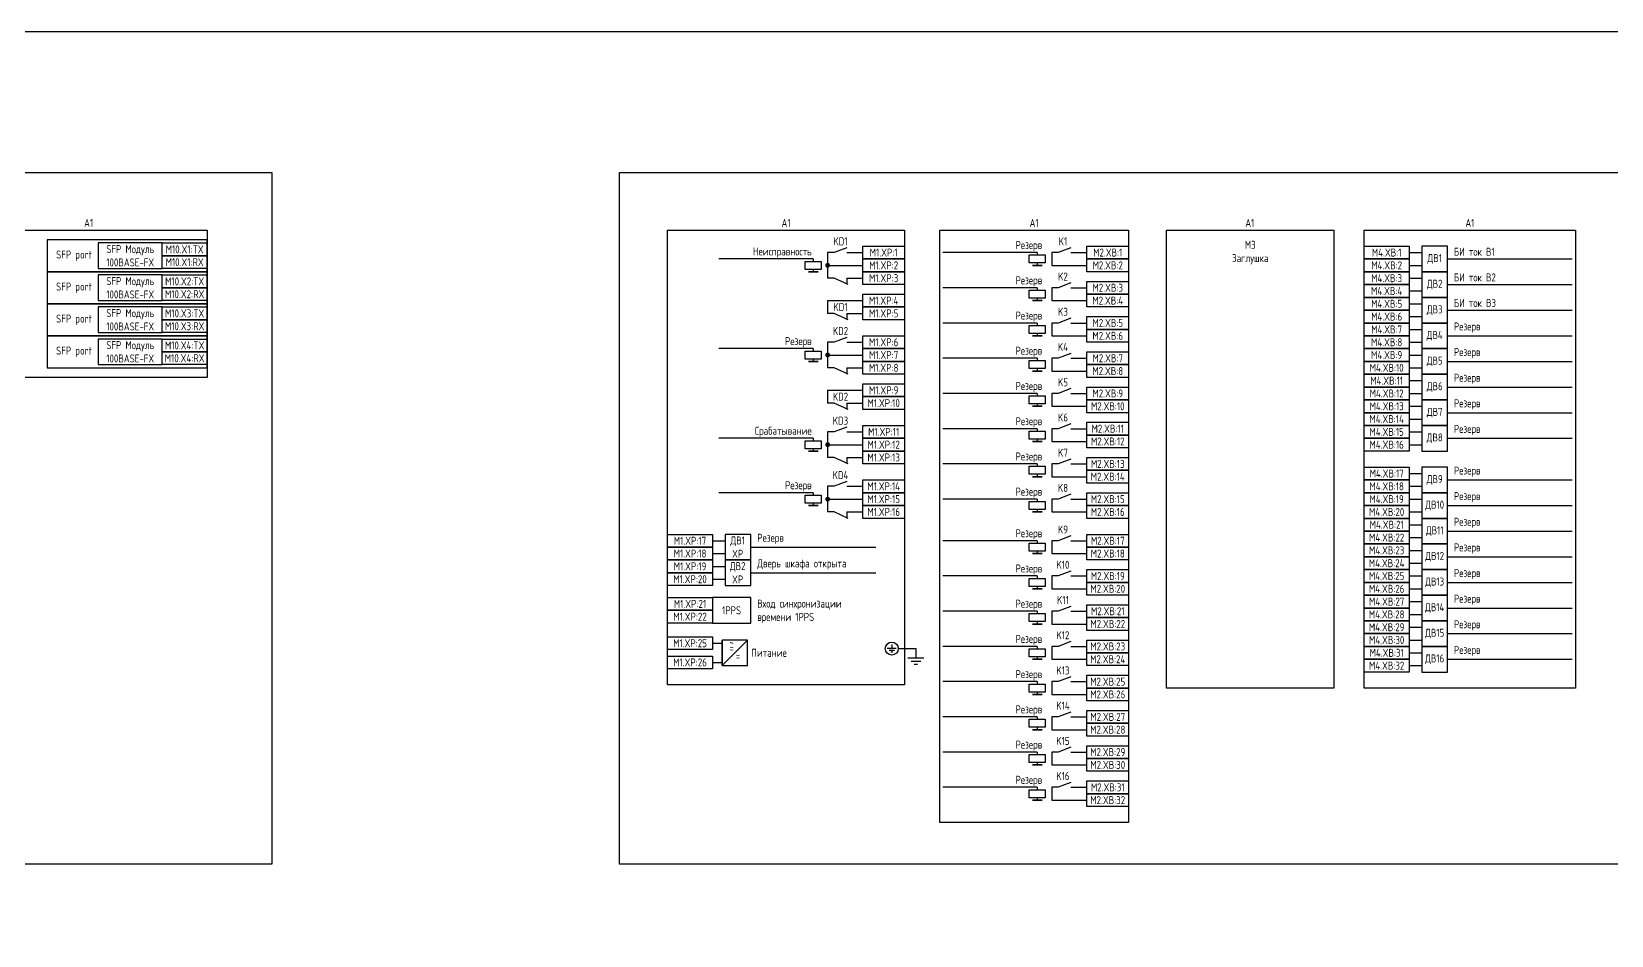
# Model space of a CAD drawing. Header units: millimetres. Extents: x -1117 to 5846, y -90 to 586.
# Drawn here: x 634.3 to 1127.8, y 303.8 to 586 of the extents above; entities that cross this region are included whole.
import ezdxf

# ---------------------------------------------------------------- set-up
doc = ezdxf.new("R2010")
doc.units = ezdxf.units.MM
doc.styles.add('Gost_type_A', font='GOST_A.TTF')

# ---------------------------------------------------------------- blocks, each defined once
blk = doc.blocks.new('POINT')
at = {"const_width": 0.75}
blk.add_lwpolyline([(-0.375, 0, 1), (0.375, 0, 1)], format="xyb", close=True, dxfattribs=at)

msp = doc.modelspace()

# ---------------------------------------------------------------- linework, layer by layer
at = {"ltscale": 4.32}
for p, q in [((889, 518.5), (885, 517)), ((959, 518.5), (955, 517)), ((889.39, 507), (885, 509)), ((959, 507.5), (955, 506)), ((889.39, 496), (885, 498)), ((959, 496.5), (955, 495)), ((889, 490.5), (885, 489)), ((959, 485.5), (955, 484)), ((889.39, 479), (885, 481)), ((959, 474.5), (955, 473)), ((889.39, 468), (885, 470)), ((889, 462.5), (885, 461)), ((959, 463.5), (955, 462)), ((889.39, 451), (885, 453)), ((959, 452.5), (955, 451)), ((889, 445.5), (885, 444)), ((959, 441.5), (955, 440)), ((889.39, 434), (885, 436)), ((959, 428.5), (955, 427)), ((959, 417.5), (955, 416)), ((959, 406.5), (955, 405)), ((959, 395.5), (955, 394)), ((904.45, 393.32), (901.6, 393.32)), ((903.88, 392.75), (902.17, 392.75)), ((903.31, 392.18), (902.74, 392.18)), ((903.03, 394.6), (903.03, 393.32)), ((913.06, 390.32), (908.06, 390.32)), ((910.56, 393.32), (910.56, 390.32)), ((912.06, 389.32), (909.06, 389.32)), ((911.06, 388.32), (910.06, 388.32)), ((959, 384.5), (955, 383)), ((959, 373.5), (955, 372)), ((959, 362.5), (955, 361)), ((959, 351.5), (955, 350))]:
    msp.add_line(p, q, dxfattribs=at)
for p, q in [((878.5, 515), (849, 515)), ((878.5, 515), (878.5, 514.25)), ((948.5, 517), (919, 517)), ((948.5, 517), (948.5, 516.25)), ((948.5, 513.75), (948.5, 513)), ((1064.63, 517), (1068.63, 517)), ((1076.63, 515), (1115.63, 515)), ((878.5, 511.75), (878.5, 511)), ((889, 509), (889, 507)), ((1064.63, 513), (1068.63, 513)), ((1064.63, 509), (1068.63, 509)), ((948.5, 506), (919, 506)), ((948.5, 506), (948.5, 505.25)), ((1064.63, 505), (1068.63, 505)), ((1076.63, 507), (1115.63, 507)), ((883, 502), (883, 498)), ((948.5, 502.75), (948.5, 502)), ((1064.63, 501), (1068.63, 501)), ((1076.63, 499), (1115.63, 499)), ((889, 498), (889, 496)), ((948.5, 495), (919, 495)), ((948.5, 495), (948.5, 494.25)), ((1064.63, 497), (1068.63, 497)), ((948.5, 491.75), (948.5, 491)), ((1064.63, 493), (1068.63, 493)), ((1064.63, 489), (1068.63, 489)), ((1076.63, 491), (1115.63, 491)), ((878.5, 487), (849, 487)), ((878.5, 487), (878.5, 486.25)), ((878.5, 483.75), (878.5, 483)), ((948.5, 484), (919, 484)), ((948.5, 484), (948.5, 483.25)), ((1064.63, 485), (1068.63, 485)), ((889, 481), (889, 479)), ((948.5, 480.75), (948.5, 480)), ((1064.63, 481), (1068.63, 481)), ((1076.63, 483), (1115.63, 483)), ((883, 474), (883, 470)), ((1064.63, 477), (1068.63, 477)), ((1076.63, 475), (1115.63, 475)), ((889, 470), (889, 468)), ((948.5, 473), (919, 473)), ((948.5, 473), (948.5, 472.25)), ((948.5, 469.75), (948.5, 469)), ((1064.63, 473), (1068.63, 473)), ((1064.63, 469), (1068.63, 469)), ((1064.63, 465), (1068.63, 465)), ((1076.63, 467), (1115.63, 467)), ((878.5, 459), (849, 459)), ((878.5, 459), (878.5, 458.25)), ((948.5, 462), (919, 462)), ((948.5, 462), (948.5, 461.25)), ((1064.63, 461), (1068.63, 461)), ((1076.63, 459), (1115.63, 459)), ((878.5, 455.75), (878.5, 455)), ((948.5, 458.75), (948.5, 458)), ((1064.63, 457), (1068.63, 457)), ((889, 453), (889, 451)), ((948.5, 451), (919, 451)), ((948.5, 451), (948.5, 450.25)), ((948.5, 447.75), (948.5, 447)), ((1064.63, 448), (1068.63, 448)), ((1076.63, 446), (1115.63, 446)), ((878.5, 442), (849, 442)), ((878.5, 442), (878.5, 441.25)), ((948.5, 440), (919, 440)), ((948.5, 440), (948.5, 439.25)), ((1064.63, 444), (1068.63, 444)), ((1064.63, 440), (1068.63, 440)), ((878.5, 438.75), (878.5, 438)), ((889, 436), (889, 434)), ((948.5, 436.75), (948.5, 436)), ((1064.63, 436), (1068.63, 436)), ((1076.63, 438), (1115.63, 438)), ((1064.63, 432), (1068.63, 432)), ((1076.63, 430), (1115.63, 430)), ((847, 427), (851, 427)), ((859, 425), (898, 425)), ((948.5, 427), (919, 427)), ((948.5, 427), (948.5, 426.25)), ((1064.63, 428), (1068.63, 428)), ((847, 423), (851, 423)), ((948.5, 423.75), (948.5, 423)), ((1064.63, 424), (1068.63, 424)), ((1064.63, 420), (1068.63, 420)), ((1076.63, 422), (1115.63, 422)), ((847, 419), (851, 419)), ((847, 415), (851, 415)), ((859, 417), (898, 417)), ((948.5, 416), (919, 416)), ((948.5, 416), (948.5, 415.25)), ((1064.63, 416), (1068.63, 416)), ((948.5, 412.75), (948.5, 412)), ((1064.63, 412), (1068.63, 412)), ((1076.63, 414), (1115.63, 414)), ((948.5, 405), (919, 405)), ((948.5, 405), (948.5, 404.25)), ((1064.63, 408), (1068.63, 408)), ((1076.63, 406), (1115.63, 406)), ((948.5, 401.75), (948.5, 401)), ((1064.63, 404), (1068.63, 404)), ((1064.63, 400), (1068.63, 400)), ((850, 388), (850, 396)), ((850, 388), (858, 396)), ((1064.63, 396), (1068.63, 396)), ((1076.63, 398), (1115.63, 398)), ((905.05, 393.32), (910.56, 393.32)), ((948.5, 394), (919, 394)), ((948.5, 394), (948.5, 393.25)), ((948.5, 390.75), (948.5, 390)), ((1064.63, 392), (1068.63, 392)), ((1076.63, 390), (1115.63, 390)), ((1064.63, 388), (1068.63, 388)), ((948.5, 383), (919, 383)), ((948.5, 383), (948.5, 382.25)), ((948.5, 379.75), (948.5, 379)), ((948.5, 372), (919, 372)), ((948.5, 372), (948.5, 371.25)), ((948.5, 368.75), (948.5, 368)), ((948.5, 361), (919, 361)), ((948.5, 361), (948.5, 360.25)), ((948.5, 357.75), (948.5, 357)), ((948.5, 350), (919, 350)), ((948.5, 350), (948.5, 349.25)), ((948.5, 346.75), (948.5, 346))]:
    msp.add_line(p, q)
at = {"ltscale": 1.08}
for p, q in [((885, 517), (883, 517)), ((883, 517), (883, 509)), ((889, 517), (894, 517)), ((955, 517), (953, 517)), ((953, 517), (953, 513)), ((959, 517), (964, 517)), ((883, 513), (894, 513)), ((885, 509), (883, 509)), ((889, 509), (894, 509)), ((953, 513), (964, 513)), ((955, 506), (953, 506)), ((953, 506), (953, 502)), ((959, 506), (964, 506)), ((883, 502), (894, 502)), ((953, 502), (964, 502)), ((885, 498), (883, 498)), ((889, 498), (894, 498)), ((955, 495), (953, 495)), ((953, 495), (953, 491)), ((959, 495), (964, 495)), ((885, 489), (883, 489)), ((883, 489), (883, 481)), ((889, 489), (894, 489)), ((953, 491), (964, 491)), ((883, 485), (894, 485)), ((955, 484), (953, 484)), ((953, 484), (953, 480)), ((959, 484), (964, 484)), ((885, 481), (883, 481)), ((889, 481), (894, 481)), ((953, 480), (964, 480)), ((883, 474), (894, 474)), ((885, 470), (883, 470)), ((889, 470), (894, 470)), ((955, 473), (953, 473)), ((953, 473), (953, 469)), ((953, 469), (964, 469)), ((959, 473), (964, 473)), ((885, 461), (883, 461)), ((883, 461), (883, 453)), ((889, 461), (894, 461)), ((955, 462), (953, 462)), ((953, 462), (953, 458)), ((959, 462), (964, 462)), ((883, 457), (894, 457)), ((953, 458), (964, 458)), ((885, 453), (883, 453)), ((889, 453), (894, 453)), ((955, 451), (953, 451)), ((953, 451), (953, 447)), ((959, 451), (964, 451)), ((953, 447), (964, 447)), ((885, 444), (883, 444)), ((883, 444), (883, 436)), ((883, 440), (894, 440)), ((889, 444), (894, 444)), ((955, 440), (953, 440)), ((953, 440), (953, 436)), ((959, 440), (964, 440)), ((885, 436), (883, 436)), ((889, 436), (894, 436)), ((953, 436), (964, 436)), ((955, 427), (953, 427)), ((953, 427), (953, 423)), ((959, 427), (964, 427)), ((953, 423), (964, 423)), ((955, 416), (953, 416)), ((953, 416), (953, 412)), ((959, 416), (964, 416)), ((953, 412), (964, 412)), ((955, 405), (953, 405)), ((953, 405), (953, 401)), ((959, 405), (964, 405)), ((953, 401), (964, 401)), ((955, 394), (953, 394)), ((953, 394), (953, 390)), ((953, 390), (964, 390)), ((959, 394), (964, 394)), ((955, 383), (953, 383)), ((953, 383), (953, 379)), ((959, 383), (964, 383)), ((953, 379), (964, 379)), ((955, 372), (953, 372)), ((953, 372), (953, 368)), ((959, 372), (964, 372)), ((953, 368), (964, 368)), ((955, 361), (953, 361)), ((953, 361), (953, 357)), ((959, 361), (964, 361)), ((953, 357), (964, 357)), ((955, 350), (953, 350)), ((953, 350), (953, 346)), ((953, 346), (964, 346)), ((959, 350), (964, 350))]:
    msp.add_line(p, q, dxfattribs=at)
at = {"ltscale": 4}
for p, q in [((847, 395), (850, 395)), ((847, 389), (850, 389))]:
    msp.add_line(p, q, dxfattribs=at)
for points in [[(-1117.42, 586), (5845.64, 586), (5845.64, -90), (-1117.42, -90)], [(0, 542), (709.33, 542), (709.33, 326), (0, 326)], [(818, 542), (1375.07, 542), (1375.07, 326), (818, 326)], [(615.13, 524), (689.13, 524), (689.13, 478), (615.13, 478)], [(833, 524), (907, 524), (907, 382), (833, 382)], [(918, 524), (977, 524), (977, 339), (918, 339)], [(988.9, 524), (1041.16, 524), (1041.16, 381), (988.9, 381)], [(1050.63, 524), (1116.63, 524), (1116.63, 381), (1050.63, 381)], [(689.13, 521), (639.13, 521), (639.13, 511), (689.13, 511)], [(675.13, 520), (689.13, 520), (689.13, 516), (675.13, 516)], [(894, 519), (907, 519), (907, 515), (894, 515)], [(964, 519), (977, 519), (977, 515), (964, 515)], [(1050.63, 519), (1064.63, 519), (1064.63, 515), (1050.63, 515)], [(675.13, 516), (689.13, 516), (689.13, 512), (675.13, 512)], [(881, 514.25), (881, 511.75), (876, 511.75), (876, 514.25)], [(894, 515), (907, 515), (907, 511), (894, 511)], [(951, 516.25), (951, 513.75), (946, 513.75), (946, 516.25)], [(964, 515), (977, 515), (977, 511), (964, 511)], [(1050.63, 515), (1064.63, 515), (1064.63, 511), (1050.63, 511)], [(689.13, 511), (639.13, 511), (639.13, 501), (689.13, 501)], [(675.13, 510), (689.13, 510), (689.13, 506), (675.13, 506)], [(880, 511), (877, 511)], [(894, 511), (907, 511), (907, 507), (894, 507)], [(950, 513), (947, 513)], [(1050.63, 511), (1064.63, 511), (1064.63, 507), (1050.63, 507)], [(675.13, 506), (689.13, 506), (689.13, 502), (675.13, 502)], [(894, 504), (907, 504), (907, 500), (894, 500)], [(951, 505.25), (951, 502.75), (946, 502.75), (946, 505.25)], [(964, 508), (977, 508), (977, 504), (964, 504)], [(964, 504), (977, 504), (977, 500), (964, 500)], [(1050.63, 507), (1064.63, 507), (1064.63, 503), (1050.63, 503)], [(689.13, 501), (639.13, 501), (639.13, 491), (689.13, 491)], [(675.13, 500), (689.13, 500), (689.13, 496), (675.13, 496)], [(894, 500), (907, 500), (907, 496), (894, 496)], [(950, 502), (947, 502)], [(1050.63, 503), (1064.63, 503), (1064.63, 499), (1050.63, 499)], [(1050.63, 499), (1064.63, 499), (1064.63, 495), (1050.63, 495)], [(675.13, 496), (689.13, 496), (689.13, 492), (675.13, 492)], [(951, 494.25), (951, 491.75), (946, 491.75), (946, 494.25)], [(964, 497), (977, 497), (977, 493), (964, 493)], [(1050.63, 495), (1064.63, 495), (1064.63, 491), (1050.63, 491)], [(689.13, 491), (639.13, 491), (639.13, 481), (689.13, 481)], [(675.13, 490), (689.13, 490), (689.13, 486), (675.13, 486)], [(894, 491), (907, 491), (907, 487), (894, 487)], [(950, 491), (947, 491)], [(964, 493), (977, 493), (977, 489), (964, 489)], [(1050.63, 491), (1064.63, 491), (1064.63, 487), (1050.63, 487)], [(675.13, 486), (689.13, 486), (689.13, 482), (675.13, 482)], [(881, 486.25), (881, 483.75), (876, 483.75), (876, 486.25)], [(894, 487), (907, 487), (907, 483), (894, 483)], [(964, 486), (977, 486), (977, 482), (964, 482)], [(1050.63, 487), (1064.63, 487), (1064.63, 483), (1050.63, 483)], [(880, 483), (877, 483)], [(894, 483), (907, 483), (907, 479), (894, 479)], [(951, 483.25), (951, 480.75), (946, 480.75), (946, 483.25)], [(950, 480), (947, 480)], [(964, 482), (977, 482), (977, 478), (964, 478)], [(1050.63, 483), (1064.63, 483), (1064.63, 479), (1050.63, 479)], [(1050.63, 479), (1064.63, 479), (1064.63, 475), (1050.63, 475)], [(894, 476), (907, 476), (907, 472), (894, 472)], [(964, 475), (977, 475), (977, 471), (964, 471)], [(1050.63, 475), (1064.63, 475), (1064.63, 471), (1050.63, 471)], [(894, 472), (907, 472), (907, 468), (894, 468)], [(951, 472.25), (951, 469.75), (946, 469.75), (946, 472.25)], [(950, 469), (947, 469)], [(964, 471), (977, 471), (977, 467), (964, 467)], [(1050.63, 471), (1064.63, 471), (1064.63, 467), (1050.63, 467)], [(964, 464), (977, 464), (977, 460), (964, 460)], [(1050.63, 467), (1064.63, 467), (1064.63, 463), (1050.63, 463)], [(894, 463), (907, 463), (907, 459), (894, 459)], [(894, 459), (907, 459), (907, 455), (894, 455)], [(951, 461.25), (951, 458.75), (946, 458.75), (946, 461.25)], [(964, 460), (977, 460), (977, 456), (964, 456)], [(1050.63, 463), (1064.63, 463), (1064.63, 459), (1050.63, 459)], [(1050.63, 459), (1064.63, 459), (1064.63, 455), (1050.63, 455)], [(881, 458.25), (881, 455.75), (876, 455.75), (876, 458.25)], [(880, 455), (877, 455)], [(894, 455), (907, 455), (907, 451), (894, 451)], [(950, 458), (947, 458)], [(951, 450.25), (951, 447.75), (946, 447.75), (946, 450.25)], [(964, 453), (977, 453), (977, 449), (964, 449)], [(1050.63, 450), (1064.63, 450), (1064.63, 446), (1050.63, 446)], [(894, 446), (907, 446), (907, 442), (894, 442)], [(950, 447), (947, 447)], [(964, 449), (977, 449), (977, 445), (964, 445)], [(1050.63, 446), (1064.63, 446), (1064.63, 442), (1050.63, 442)], [(881, 441.25), (881, 438.75), (876, 438.75), (876, 441.25)], [(894, 442), (907, 442), (907, 438), (894, 438)], [(951, 439.25), (951, 436.75), (946, 436.75), (946, 439.25)], [(964, 442), (977, 442), (977, 438), (964, 438)], [(1050.63, 442), (1064.63, 442), (1064.63, 438), (1050.63, 438)], [(880, 438), (877, 438)], [(894, 438), (907, 438), (907, 434), (894, 434)], [(950, 436), (947, 436)], [(964, 438), (977, 438), (977, 434), (964, 434)], [(1050.63, 438), (1064.63, 438), (1064.63, 434), (1050.63, 434)], [(1050.63, 434), (1064.63, 434), (1064.63, 430), (1050.63, 430)], [(1050.63, 430), (1064.63, 430), (1064.63, 426), (1050.63, 426)], [(833, 429), (847, 429), (847, 425), (833, 425)], [(833, 425), (847, 425), (847, 421), (833, 421)], [(951, 426.25), (951, 423.75), (946, 423.75), (946, 426.25)], [(964, 429), (977, 429), (977, 425), (964, 425)], [(964, 425), (977, 425), (977, 421), (964, 421)], [(1050.63, 426), (1064.63, 426), (1064.63, 422), (1050.63, 422)], [(833, 421), (847, 421), (847, 417), (833, 417)], [(950, 423), (947, 423)], [(1050.63, 422), (1064.63, 422), (1064.63, 418), (1050.63, 418)], [(833, 417), (847, 417), (847, 413), (833, 413)], [(951, 415.25), (951, 412.75), (946, 412.75), (946, 415.25)], [(964, 418), (977, 418), (977, 414), (964, 414)], [(1050.63, 418), (1064.63, 418), (1064.63, 414), (1050.63, 414)], [(950, 412), (947, 412)], [(964, 414), (977, 414), (977, 410), (964, 410)], [(1050.63, 414), (1064.63, 414), (1064.63, 410), (1050.63, 410)], [(1050.63, 410), (1064.63, 410), (1064.63, 406), (1050.63, 406)], [(833, 409.28), (847, 409.28), (847, 405.28), (833, 405.28)], [(833, 405.28), (847, 405.28), (847, 401.28), (833, 401.28)], [(964, 407), (977, 407), (977, 403), (964, 403)], [(1050.63, 406), (1064.63, 406), (1064.63, 402), (1050.63, 402)], [(951, 404.25), (951, 401.75), (946, 401.75), (946, 404.25)], [(950, 401), (947, 401)], [(964, 403), (977, 403), (977, 399), (964, 399)], [(1050.63, 402), (1064.63, 402), (1064.63, 398), (1050.63, 398)], [(833, 397), (847, 397), (847, 393), (833, 393)], [(964, 396), (977, 396), (977, 392), (964, 392)], [(1050.63, 398), (1064.63, 398), (1064.63, 394), (1050.63, 394)], [(833, 391), (847, 391), (847, 387), (833, 387)], [(951, 393.25), (951, 390.75), (946, 390.75), (946, 393.25)], [(950, 390), (947, 390)], [(964, 392), (977, 392), (977, 388), (964, 388)], [(1050.63, 394), (1064.63, 394), (1064.63, 390), (1050.63, 390)], [(1050.63, 390), (1064.63, 390), (1064.63, 386), (1050.63, 386)], [(964, 385), (977, 385), (977, 381), (964, 381)], [(951, 382.25), (951, 379.75), (946, 379.75), (946, 382.25)], [(964, 381), (977, 381), (977, 377), (964, 377)], [(950, 379), (947, 379)], [(951, 371.25), (951, 368.75), (946, 368.75), (946, 371.25)], [(964, 374), (977, 374), (977, 370), (964, 370)], [(950, 368), (947, 368)], [(964, 370), (977, 370), (977, 366), (964, 366)], [(964, 363), (977, 363), (977, 359), (964, 359)], [(951, 360.25), (951, 357.75), (946, 357.75), (946, 360.25)], [(950, 357), (947, 357)], [(964, 359), (977, 359), (977, 355), (964, 355)], [(964, 352), (977, 352), (977, 348), (964, 348)], [(951, 349.25), (951, 346.75), (946, 346.75), (946, 349.25)], [(950, 346), (947, 346)], [(964, 348), (977, 348), (977, 344), (964, 344)]]:
    msp.add_lwpolyline(points, close=True)
at = {"linetype": 'Continuous', "lineweight": 25, "ltscale": 4}
for points in [[(655.13, 512), (675.13, 512), (675.13, 520), (655.13, 520)], [(655.13, 502), (675.13, 502), (675.13, 510), (655.13, 510)], [(655.13, 492), (675.13, 492), (675.13, 500), (655.13, 500)], [(655.13, 482), (675.13, 482), (675.13, 490), (655.13, 490)]]:
    msp.add_lwpolyline(points, close=True, dxfattribs=at)
at = {"ltscale": 4}
for points in [[(1068.63, 511), (1076.63, 511), (1076.63, 519), (1068.63, 519)], [(1068.63, 503), (1076.63, 503), (1076.63, 511), (1068.63, 511)], [(1068.63, 495), (1076.63, 495), (1076.63, 503), (1068.63, 503)], [(1068.63, 487), (1076.63, 487), (1076.63, 495), (1068.63, 495)], [(1068.63, 479), (1076.63, 479), (1076.63, 487), (1068.63, 487)], [(1068.63, 471), (1076.63, 471), (1076.63, 479), (1068.63, 479)], [(1068.63, 463), (1076.63, 463), (1076.63, 471), (1068.63, 471)], [(1068.63, 455), (1076.63, 455), (1076.63, 463), (1068.63, 463)], [(1068.63, 442), (1076.63, 442), (1076.63, 450), (1068.63, 450)], [(1068.63, 434), (1076.63, 434), (1076.63, 442), (1068.63, 442)], [(1068.63, 426), (1076.63, 426), (1076.63, 434), (1068.63, 434)], [(851, 421), (859, 421), (859, 429), (851, 429)], [(1068.63, 418), (1076.63, 418), (1076.63, 426), (1068.63, 426)], [(851, 413), (859, 413), (859, 421), (851, 421)], [(1068.63, 410), (1076.63, 410), (1076.63, 418), (1068.63, 418)], [(1068.63, 402), (1076.63, 402), (1076.63, 410), (1068.63, 410)], [(847, 401.28), (859, 401.28), (859, 409.28), (847, 409.28)], [(1068.63, 394), (1076.63, 394), (1076.63, 402), (1068.63, 402)], [(850, 388), (858, 388), (858, 396), (850, 396)], [(1068.63, 386), (1076.63, 386), (1076.63, 394), (1068.63, 394)]]:
    msp.add_lwpolyline(points, close=True, dxfattribs=at)
msp.add_circle((903.03, 393.32), 2.02)

# ---------------------------------------------------------------- block references
for p in [(883, 513), (883, 485), (883, 457), (883, 440)]:
    msp.add_blockref('POINT', p)

# ---------------------------------------------------------------- texts
at = {"char_height": 2.5, "style": 'Gost_type_A'}
for s, insert, width, attachment_point, line_spacing_factor in [('A1', (652.13, 525), 74.0002, 8, 0.9), ('A1', (870, 525), 74.0002, 8, 0.9), ('A1', (947.5, 525), 59, 8, 0.9), ('A1', (1014.88, 525), 51.9747, 8, 0.9), ('A1', (1083.63, 525), 66, 8, 0.9), ('Неисправность', (878, 517), 37, 6, 0.8), ('Резерв', (878, 489), 37, 6, 0.8), ('Срабатывание', (878, 461), 37, 6, 0.8), ('Резерв', (878, 444), 37, 6, 0.8)]:
    msp.add_mtext(s, dxfattribs=dict(at, insert=insert, width=width, attachment_point=attachment_point, line_spacing_factor=line_spacing_factor))
for s, insert, width, attachment_point in [('SFP Mодуль 100BASE-FX', (665.13, 516), 19.9998, 5), ('M10.X1:TX', (682.13, 518), 14, 5), ('KD1', (887, 520.5), 8, 5), ('M1.XP:1', (900.5, 517), 13, 5), ('Резерв', (950, 519), 31.0015, 6), ('K1', (956.5, 520.5), 5, 5), ('M2.XВ:1', (970.5, 517), 13, 5), ('M3\\PЗаглушка', (1015.03, 517), 52.2671, 5), ('M4.XВ:1', (1057.63, 517), 14, 5), ('БИ ток В1', (1078.63, 516), 27.8465, 7), ('SFP port', (653.13, 516), 20, 6), ('M10.X1:RX', (682.13, 514), 14, 5), ('M1.XP:2', (900.5, 513), 13, 5), ('M2.XВ:2', (970.5, 513), 13, 5), ('M4.XВ:2', (1057.63, 513), 14, 5), ('ДВ1', (1072.63, 515), 7.9998, 5), ('SFP Mодуль 100BASE-FX', (665.13, 506), 19.9998, 5), ('M10.X2:TX', (682.13, 508), 14, 5), ('M1.XP:3', (900.5, 509), 13, 5), ('Резерв', (950, 508), 31.0015, 6), ('K2', (956.5, 509.5), 5, 5), ('M4.XВ:3', (1057.63, 509), 14, 5), ('ДВ2', (1072.63, 507), 7.9998, 5), ('БИ ток В2', (1078.63, 508), 27.8465, 7), ('SFP port', (653.13, 506), 20, 6), ('M10.X2:RX', (682.13, 504), 14, 5), ('M2.XВ:3', (970.5, 506), 13, 5), ('M4.XВ:4', (1057.63, 505), 14, 5), ('SFP Mодуль 100BASE-FX', (665.13, 496), 19.9998, 5), ('M10.X3:TX', (682.13, 498), 14, 5), ('KD1', (887, 500), 8, 5), ('M1.XP:4', (900.5, 502), 13, 5), ('M1.XP:5', (900.5, 498), 13, 5), ('Резерв', (950, 497), 31.0015, 6), ('K3', (956.5, 498.5), 5, 5), ('M2.XВ:4', (970.5, 502), 13, 5), ('M4.XВ:5', (1057.63, 501), 14, 5), ('ДВ3', (1072.63, 499), 7.9998, 5), ('БИ ток В3', (1078.63, 500), 31.722, 7), ('SFP port', (653.13, 496), 20, 6), ('M10.X3:RX', (682.13, 494), 14, 5), ('KD2', (887, 492.5), 8, 5), ('M2.XВ:5', (970.5, 495), 13, 5), ('M4.XВ:6', (1057.63, 497), 14, 5), ('M4.XВ:7', (1057.63, 493), 14, 5), ('Резерв', (1078.63, 492), 35.3442, 7), ('SFP Mодуль 100BASE-FX', (665.13, 486), 19.9998, 5), ('M10.X4:TX', (682.13, 488), 14, 5), ('M1.XP:6', (900.5, 489), 13, 5), ('K4', (956.5, 487.5), 5, 5), ('M2.XВ:6', (970.5, 491), 13, 5), ('M4.XВ:8', (1057.63, 489), 14, 5), ('ДВ4', (1072.63, 491), 7.9998, 5), ('SFP port', (653.13, 486), 20, 6), ('M10.X4:RX', (682.13, 484), 14, 5), ('M1.XP:7', (900.5, 485), 13, 5), ('Резерв', (950, 486), 31.0015, 6), ('M2.XВ:7', (970.5, 484), 13, 5), ('M4.XВ:9', (1057.63, 485), 14, 5), ('ДВ5', (1072.63, 483), 7.9998, 5), ('Резерв', (1078.63, 484), 33.6483, 7), ('M1.XP:8', (900.5, 481), 13, 5), ('M2.XВ:8', (970.5, 480), 13, 5), ('M4.XВ:10', (1057.63, 481), 14, 5), ('Резерв', (1078.63, 476), 33.6483, 7), ('M1.XP:9', (900.5, 474), 13, 5), ('Резерв', (950, 475), 31.0015, 6), ('K5', (956.5, 476.5), 5, 5), ('M2.XВ:9', (970.5, 473), 13, 5), ('M4.XВ:12', (1057.63, 473), 14, 5), ('M4.XВ:11', (1057.63, 477), 14, 5), ('ДВ6', (1072.63, 475), 7.9998, 5), ('KD2', (887, 472), 8, 5), ('M1.XP:10', (900.5, 470), 13, 5), ('M2.XВ:10', (970.5, 469), 13, 5), ('M4.XВ:13', (1057.63, 469), 14, 5), ('Резерв', (1078.63, 468), 27.8465, 7), ('KD3', (887, 464.5), 8, 5), ('Резерв', (950, 464), 31.0015, 6), ('K6', (956.5, 465.5), 5, 5), ('M4.XВ:14', (1057.63, 465), 14, 5), ('ДВ7', (1072.63, 467), 7.9998, 5), ('M1.XP:11', (900.5, 461), 13, 5), ('M2.XВ:12', (970.5, 458), 13, 5), ('M2.XВ:11', (970.5, 462), 13, 5), ('M4.XВ:15', (1057.63, 461), 14, 5), ('ДВ8', (1072.63, 459), 7.9998, 5), ('Резерв', (1078.63, 460), 27.8465, 7), ('M1.XP:13', (900.5, 453), 13, 5), ('M1.XP:12', (900.5, 457), 13, 5), ('Резерв', (950, 453), 31.0015, 6), ('K7', (956.5, 454.5), 5, 5), ('M4.XВ:16', (1057.63, 457), 14, 5), ('M2.XВ:13', (970.5, 451), 13, 5), ('M4.XВ:17', (1057.63, 448), 14, 5), ('Резерв', (1078.63, 447), 27.8465, 7), ('KD4', (887, 447.5), 8, 5), ('M1.XP:14', (900.5, 444), 13, 5), ('K8', (956.5, 443.5), 5, 5), ('M2.XВ:14', (970.5, 447), 13, 5), ('M4.XВ:18', (1057.63, 444), 14, 5), ('ДВ9', (1072.63, 446), 7.9998, 5), ('M1.XP:15', (900.5, 440), 13, 5), ('Резерв', (950, 442), 31.0015, 6), ('M2.XВ:15', (970.5, 440), 13, 5), ('M4.XВ:19', (1057.63, 440), 14, 5), ('ДВ10', (1072.63, 438), 7.9998, 5), ('Резерв', (1078.63, 439), 27.8465, 7), ('M1.XP:16', (900.5, 436), 13, 5), ('M2.XВ:16', (970.5, 436), 13, 5), ('M4.XВ:20', (1057.63, 436), 14, 5), ('Резерв', (950, 429), 31.0015, 6), ('K9', (956.5, 430.5), 5, 5), ('M4.XВ:21', (1057.63, 432), 14, 5), ('ДВ11', (1072.63, 430), 7.9998, 5), ('Резерв', (1078.63, 431), 27.8465, 7), ('M1.XP:17', (840, 427), 14, 5), ('ДВ1 XP', (854.88, 425), 7.7588, 5), ('Резерв', (861, 426), 37, 7), ('M2.XВ:17', (970.5, 427), 13, 5), ('M4.XВ:23', (1057.63, 424), 14, 5), ('M4.XВ:22', (1057.63, 428), 14, 5), ('Резерв', (1078.63, 423), 27.8465, 7), ('M1.XP:18', (840, 423), 14, 5), ('M1.XP:19', (840, 419), 14, 5), ('ДВ2 XP', (854.88, 417), 7.7588, 5), ('Дверь шкафа открыта', (861, 418), 37, 7), ('Резерв', (950, 418), 31.0015, 6), ('K10', (956.5, 419.5), 5, 5), ('M2.XВ:18', (970.5, 423), 13, 5), ('M4.XВ:24', (1057.63, 420), 14, 5), ('ДВ12', (1072.63, 422), 7.9998, 5), ('M1.XP:20', (840, 415), 14, 5), ('M2.XВ:19', (970.5, 416), 13, 5), ('M4.XВ:25', (1057.63, 416), 14, 5), ('ДВ13', (1072.63, 414), 7.9998, 5), ('Резерв', (1078.63, 415), 27.8465, 7), ('K11', (956.5, 408.5), 5, 5), ('M2.XВ:20', (970.5, 412), 13, 5), ('M4.XВ:26', (1057.63, 412), 14, 5), ('Резерв', (1078.63, 407), 27.8465, 7), ('M1.XP:21', (840, 407.28), 14, 5), ('1PPS', (853, 405.28), 12, 5), ('Вход синхронизации\\Pвремени 1PPS', (861, 401.28), 35.9749, 7), ('Резерв', (950, 407), 31.0015, 6), ('M2.XВ:21', (970.5, 405), 13, 5), ('M4.XВ:28', (1057.63, 404), 14, 5), ('M4.XВ:27', (1057.63, 408), 14, 5), ('ДВ14', (1072.63, 406), 7.9998, 5), ('M1.XP:22', (840, 403.28), 14, 5), ('M2.XВ:22', (970.5, 401), 13, 5), ('M4.XВ:29', (1057.63, 400), 14, 5), ('Резерв', (1078.63, 399), 27.8465, 7), ('M1.XP:25', (840, 395), 13.9956, 5), ('~', (853, 395.03), 2.7, 5), ('Резерв', (950, 396), 31.0015, 6), ('K12', (956.5, 397.5), 5, 5), ('M2.XВ:23', (970.5, 394), 13, 5), ('M4.XВ:30', (1057.63, 396), 14, 5), ('ДВ15', (1072.63, 398), 7.9998, 5), ('M1.XP:26', (840, 389), 13.9956, 5), ('=', (853, 393.53), 6, 5), ('=', (855, 391), 6, 5), ('Питание', (864.67, 391.99), 11.3452, 5), ('M2.XВ:24', (970.5, 390), 13, 5), ('M4.XВ:31', (1057.63, 392), 14, 5), ('ДВ16', (1072.63, 390), 7.9998, 5), ('Резерв', (1078.63, 391), 27.8465, 7), ('Резерв', (950, 385), 31.0015, 6), ('K13', (956.5, 386.5), 5, 5), ('M4.XВ:32', (1057.63, 388), 14, 5), ('M2.XВ:25', (970.5, 383), 13, 5), ('M2.XВ:26', (970.5, 379), 13, 5), ('Резерв', (950, 374), 31.0015, 6), ('K14', (956.5, 375.5), 5, 5), ('M2.XВ:27', (970.5, 372), 13, 5), ('K15', (956.5, 364.5), 5, 5), ('M2.XВ:28', (970.5, 368), 13, 5), ('Резерв', (950, 363), 31.0015, 6), ('M2.XВ:29', (970.5, 361), 13, 5), ('M2.XВ:30', (970.5, 357), 13, 5), ('Резерв', (950, 352), 31.0015, 6), ('K16', (956.5, 353.5), 5, 5), ('M2.XВ:31', (970.5, 350), 13, 5), ('M2.XВ:32', (970.5, 346), 13, 5)]:
    msp.add_mtext(s, dxfattribs=dict(at, insert=insert, width=width, attachment_point=attachment_point))

doc.saveas('drawing.dxf')
